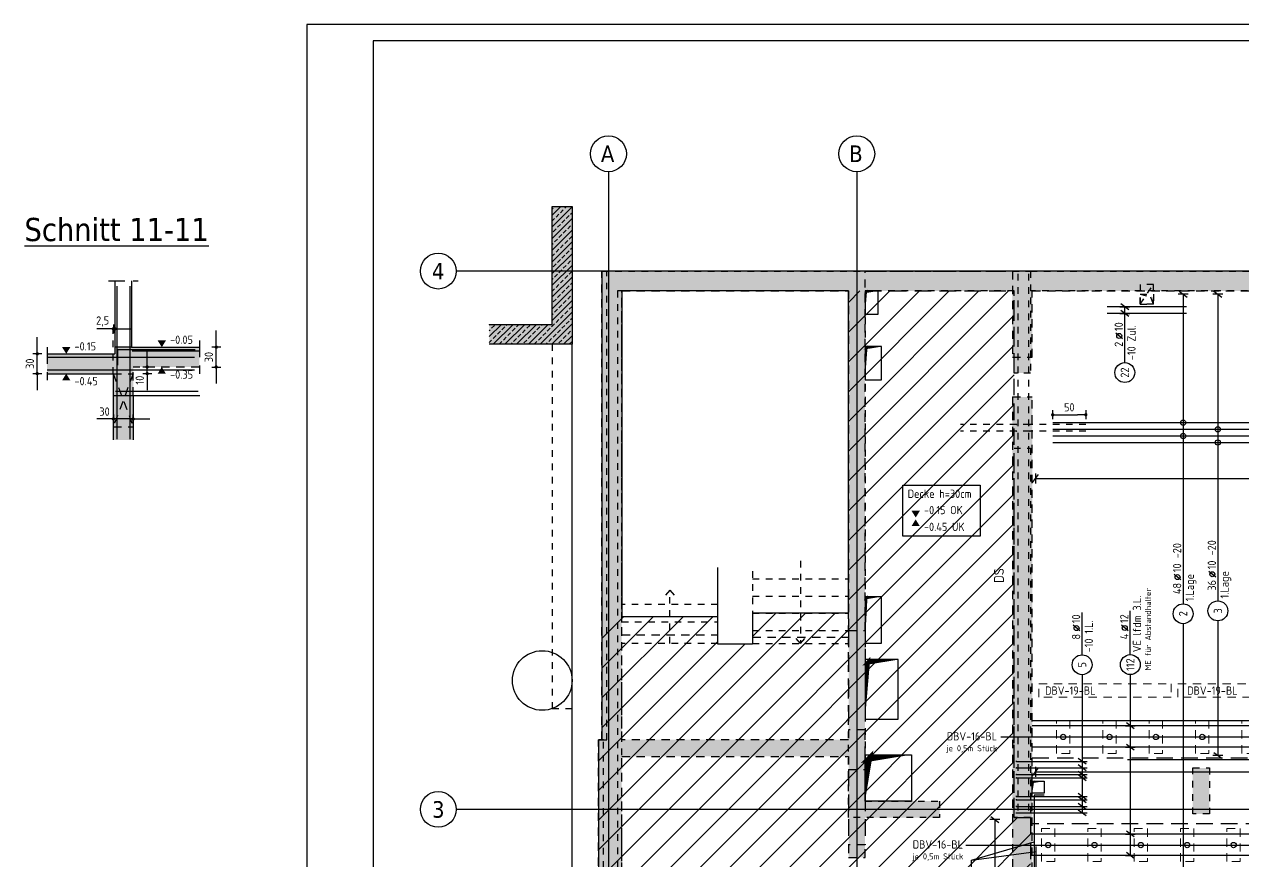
# Model space of a CAD drawing. Extents: x -4.3 to 79.3, y -6.3 to 34.2.
# Drawn here: x -4.27 to 14.15, y 17.06 to 29.7 of the extents above; entities that cross this region are included whole.
import ezdxf
from ezdxf.enums import TextEntityAlignment as Align

# ---------------------------------------------------------------- set-up
doc = ezdxf.new("R2010")
doc.units = 0
doc.header["$LTSCALE"] = 0.5
for name, pattern in [('AUSGEZOGEN', [1000.01, 1000, 0.01]), ('DASHED', [0.75, 0.5, -0.25]), ('DOT', [0.175, 0.05, -0.125]), ('HIDDEN', [0.375, 0.25, -0.125]), ('HIDDEN2', [0.187, 0.125, -0.062]), ('HIDDEN4', [0.12, 0.02, -0.1]), ('PUNKT', [0.175, 0.05, -0.125]), ('STRICHLINIE', [0.75, 0.5, -0.25]), ('VERDECKT', [0.375, 0.25, -0.125])]:
    doc.linetypes.add(name, pattern=pattern)
for name, color, linetype in [('1.UG', 7, 'Continuous'), ('ACHSEN', 7, 'Continuous'), ('AFU', 7, 'Continuous'), ('Bestand', 7, 'Continuous'), ('BETON', 7, 'Continuous'), ('Brüstung 1.UG', 7, 'Continuous'), ('DD', 7, 'Continuous'), ('DRUEBER', 7, 'Continuous'), ('DS', 7, 'Continuous'), ('grau_hell', 7, 'Continuous'), ('grau_mittel', 7, 'Continuous'), ('HILFE', 7, 'Continuous'), ('koten', 7, 'Continuous'), ('MASSE', 7, 'Continuous'), ('OBJEKT', 7, 'Continuous'), ('RAHMEN', 7, 'Continuous'), ('RND', 7, 'Continuous'), ('SCHATTEN', 7, 'Continuous'), ('SCHRAFF', 7, 'Continuous'), ('SFP_Achsen', 7, 'Continuous'), ('TEXT', 7, 'Continuous'), ('TWP_Auflager_Schraff', 7, 'Continuous'), ('Verbau', 7, 'Continuous'), ('VERDECKT', 7, 'Continuous'), ('VERDECKT2', 7, 'Continuous')]:
    doc.layers.add(name, color=color, linetype=linetype)
doc.layers.add('NOPLOT', color=7, linetype='Continuous', plot=False)
doc.styles.add('helv', font='tahoma.ttf')
doc.styles.add('txt', font='isocp.shx')
doc.linetypes.add('AFU_50K', pattern='A,0.15,["/",Standard,S=0.2,R=0,X=-0.01,Y=-0.1],0.07,["/",Standard,S=0.2,R=0,X=-0.01,Y=-0.1],0.15', length=0.37)
doc.dimstyles.new('DOT_I', dxfattribs={"dimscale": 0.5, "dimtxt": 0.25, "dimasz": 0.25, "dimexe": 0.1, "dimexo": 0.3, "dimgap": 0.1, "dimtad": 1, "dimdec": 3, "dimzin": 3, "dimtxsty": 'txt', "dimblk": 'DOT', "dimblk1": 'DOT', "dimblk2": 'DOT', "dimsah": 1, "dimcen": 0.1, "dimse1": 1, "dimse2": 1, "dimazin": 0, "dimtfac": 1, "dimtdec": 4, "dimtix": 1, "dimtmove": 2, "dimatfit": 3, "dimfxl": 0, "dimtvp": 1, "dimtolj": 1, "dimtzin": 0, "dimarcsym": 0})
pattern_1 = [(0, (-9.57269, -49.19887), (0.0396875, 0.079375), [0, -0.079375])]

# ---------------------------------------------------------------- blocks, each defined once
blk = doc.blocks.new('okrd_o')
at = {"layer": 'koten', "color": 7, "linetype": 'Continuous'}
blk.add_solid([(-0.125, 0.202), (0.125, 0.202), (0, 0)], dxfattribs=at)
at = {"layer": 'koten', "style": 'txt'}
blk.add_attdef('OKRD', (0.25, 0.1), '', height=0.25, dxfattribs=at)
blk = doc.blocks.new('okrd_u')
at = {"layer": 'koten', "color": 7, "linetype": 'Continuous'}
blk.add_solid([(-0.125, -0.202), (0.125, -0.202), (0, 0)], dxfattribs=at)
at = {"layer": 'koten', "style": 'txt'}
blk.add_attdef('OKRD', (0.25, -0.35), '', height=0.25, dxfattribs=at)
blk = doc.blocks.new('lei_gre')
at = {"layer": 'RND', "color": 7, "linetype": 'Continuous'}
for p, q in [((-0.09, -0.12), (0.09, 0.12)), ((0, 0.15), (0, -0.15))]:
    blk.add_line(p, q, dxfattribs=at)
blk = doc.blocks.new('RND_LEI')
at = {"layer": 'RND', "color": 7, "linetype": 'Continuous'}
blk.add_line((1.022, 0.066), (1.19, 0.27), dxfattribs=at)
for centre, radius in [((0, 0), 0.3), ((1.106, 0.168), 0.075)]:
    blk.add_circle(centre, radius, dxfattribs=at)
at = {"layer": 'RND', "color": 7, "linetype": 'Continuous', "style": 'txt'}
blk.add_attdef('POSL', text='', height=0.25, dxfattribs=at).set_placement((0, 0), align=Align.MIDDLE)
blk.add_attdef('ANZ', text='', height=0.25, dxfattribs=at).set_placement((0.931, 0.057), align=Align.RIGHT)
for tag, p in [('DUM', (1.253, 0.057)), ('ABSTD', (1.674, 0.057)), ('POSTXT', (0.374, -0.327))]:
    blk.add_attdef(tag, p, '', height=0.25, dxfattribs=at)
blk = doc.blocks.new('DOT')
at = {"layer": 'MASSE', "color": 7, "linetype": 'Continuous'}
for p, q in [((0, 0), (-1, 0)), ((0, 0.54), (0, -0.54))]:
    blk.add_line(p, q, dxfattribs=at)
at = {"layer": 'MASSE', "color": 7, "linetype": 'Continuous', "const_width": 0.2}
blk.add_lwpolyline([(-0.1, 0, 1), (0.1, 0, 1)], format="xyb", close=True, dxfattribs=at)
blk = doc.blocks.new('*D27')
at = {"layer": 'Defpoints', "color": 0, "linetype": 'AUSGEZOGEN', "transparency": 16777216}
for p in [(11.264, 23.807), (11.764, 23.807), (11.764, 23.807)]:
    blk.add_point(p, dxfattribs=at)
at = {"layer": 'MASSE', "color": 0, "linetype": 'AUSGEZOGEN', "lineweight": -2, "transparency": 16777216}
blk.add_line((11.389, 23.807), (11.639, 23.807), dxfattribs=at)
at = {"layer": 'MASSE', "color": 0, "linetype": 'AUSGEZOGEN', "lineweight": -2, "transparency": 16777216, "xscale": 0.125, "yscale": 0.125, "zscale": 0.125, "rotation": 180}
blk.add_blockref('DOT', (11.264, 23.807), dxfattribs=at)
at = {"layer": 'MASSE', "color": 0, "linetype": 'AUSGEZOGEN', "lineweight": -2, "transparency": 16777216, "xscale": 0.125, "yscale": 0.125, "zscale": 0.125}
blk.add_blockref('DOT', (11.764, 23.807), dxfattribs=at)
at = {"layer": 'MASSE', "color": 0, "linetype": 'AUSGEZOGEN', "transparency": 16777216, "insert": (11.514, 23.92), "char_height": 0.125, "attachment_point": 5, "style": 'txt'}
blk.add_mtext('\\A1;50', dxfattribs=at)
blk = doc.blocks.new('*D28')
at = {"layer": 'Defpoints', "color": 0, "linetype": 'AUSGEZOGEN', "transparency": 16777216}
for p in [(-1.37, 24.828), (-1.37, 24.828), (-1.37, 24.528)]:
    blk.add_point(p, dxfattribs=at)
at = {"layer": 'MASSE', "color": 0, "linetype": 'AUSGEZOGEN', "lineweight": -2, "transparency": 16777216}
for p, q in [((-1.37, 24.953), (-1.37, 25.078)), ((-1.37, 24.528), (-1.37, 24.828)), ((-1.37, 24.403), (-1.37, 24.278))]:
    blk.add_line(p, q, dxfattribs=at)
at = {"layer": 'MASSE', "color": 0, "linetype": 'AUSGEZOGEN', "lineweight": -2, "transparency": 16777216, "xscale": 0.125, "yscale": 0.125, "zscale": 0.125}
for p, rotation in [((-1.37, 24.828), 270), ((-1.37, 24.528), 90)]:
    blk.add_blockref('DOT', p, dxfattribs=dict(at, rotation=rotation))
at = {"layer": 'MASSE', "color": 0, "linetype": 'AUSGEZOGEN', "transparency": 16777216, "insert": (-1.482, 24.678), "char_height": 0.125, "attachment_point": 5, "rotation": 90, "style": 'txt'}
blk.add_mtext('\\A1;30', dxfattribs=at)
blk = doc.blocks.new('*D29')
at = {"layer": 'Defpoints', "color": 0, "linetype": 'AUSGEZOGEN', "transparency": 16777216}
for p in [(-4.073, 24.728), (-4.073, 24.728), (-4.073, 24.428)]:
    blk.add_point(p, dxfattribs=at)
at = {"layer": 'MASSE', "color": 0, "linetype": 'AUSGEZOGEN', "lineweight": -2, "transparency": 16777216}
for p, q in [((-4.073, 24.853), (-4.073, 24.978)), ((-4.073, 24.428), (-4.073, 24.728)), ((-4.073, 24.303), (-4.073, 24.178))]:
    blk.add_line(p, q, dxfattribs=at)
at = {"layer": 'MASSE', "color": 0, "linetype": 'AUSGEZOGEN', "lineweight": -2, "transparency": 16777216, "xscale": 0.125, "yscale": 0.125, "zscale": 0.125}
for p, rotation in [((-4.073, 24.728), 270), ((-4.073, 24.428), 90)]:
    blk.add_blockref('DOT', p, dxfattribs=dict(at, rotation=rotation))
at = {"layer": 'MASSE', "color": 0, "linetype": 'AUSGEZOGEN', "transparency": 16777216, "insert": (-4.185, 24.578), "char_height": 0.125, "attachment_point": 5, "rotation": 90, "style": 'txt'}
blk.add_mtext('\\A1;30', dxfattribs=at)
blk = doc.blocks.new('*D30')
at = {"layer": 'Defpoints', "color": 0, "linetype": 'AUSGEZOGEN', "transparency": 16777216}
for p in [(-2.924, 23.744), (-2.924, 23.744), (-2.624, 23.744)]:
    blk.add_point(p, dxfattribs=at)
at = {"layer": 'MASSE', "color": 0, "linetype": 'AUSGEZOGEN', "lineweight": -2, "transparency": 16777216}
for p, q in [((-3.049, 23.744), (-3.174, 23.744)), ((-2.624, 23.744), (-2.924, 23.744)), ((-2.499, 23.744), (-2.374, 23.744))]:
    blk.add_line(p, q, dxfattribs=at)
at = {"layer": 'MASSE', "color": 0, "linetype": 'AUSGEZOGEN', "lineweight": -2, "transparency": 16777216, "xscale": 0.125, "yscale": 0.125, "zscale": 0.125}
blk.add_blockref('DOT', (-2.924, 23.744), dxfattribs=at)
at = {"layer": 'MASSE', "color": 0, "linetype": 'AUSGEZOGEN', "lineweight": -2, "transparency": 16777216, "xscale": 0.125, "yscale": 0.125, "zscale": 0.125, "rotation": 180}
blk.add_blockref('DOT', (-2.624, 23.744), dxfattribs=at)
at = {"layer": 'MASSE', "color": 0, "linetype": 'AUSGEZOGEN', "transparency": 16777216, "insert": (-3.057, 23.856), "char_height": 0.125, "attachment_point": 5, "style": 'txt'}
blk.add_mtext('\\A1;30', dxfattribs=at)
blk = doc.blocks.new('*D31')
at = {"layer": 'Defpoints', "color": 0, "linetype": 'AUSGEZOGEN', "transparency": 16777216}
for p in [(-2.924, 25.105), (-2.924, 25.105), (-2.899, 25.105)]:
    blk.add_point(p, dxfattribs=at)
at = {"layer": 'MASSE', "color": 0, "linetype": 'AUSGEZOGEN', "lineweight": -2, "transparency": 16777216}
for p, q in [((-3.049, 25.105), (-3.174, 25.105)), ((-2.899, 25.105), (-2.924, 25.105)), ((-2.774, 25.105), (-2.649, 25.105))]:
    blk.add_line(p, q, dxfattribs=at)
at = {"layer": 'MASSE', "color": 0, "linetype": 'AUSGEZOGEN', "lineweight": -2, "transparency": 16777216, "xscale": 0.125, "yscale": 0.125, "zscale": 0.125}
blk.add_blockref('DOT', (-2.924, 25.105), dxfattribs=at)
at = {"layer": 'MASSE', "color": 0, "linetype": 'AUSGEZOGEN', "lineweight": -2, "transparency": 16777216, "xscale": 0.125, "yscale": 0.125, "zscale": 0.125, "rotation": 180}
blk.add_blockref('DOT', (-2.899, 25.105), dxfattribs=at)
at = {"layer": 'MASSE', "color": 0, "linetype": 'AUSGEZOGEN', "transparency": 16777216, "insert": (-3.086, 25.216), "char_height": 0.125, "attachment_point": 5, "style": 'txt'}
blk.add_mtext('\\A1;2,5', dxfattribs=at)
blk = doc.blocks.new('*D32')
at = {"layer": 'Defpoints', "color": 0, "linetype": 'AUSGEZOGEN', "transparency": 16777216}
for p in [(-2.412, 24.528), (-2.412, 24.528), (-2.412, 24.428)]:
    blk.add_point(p, dxfattribs=at)
at = {"layer": 'MASSE', "color": 0, "linetype": 'AUSGEZOGEN', "lineweight": -2, "transparency": 16777216}
for p, q in [((-2.412, 24.653), (-2.412, 24.778)), ((-2.412, 24.428), (-2.412, 24.528)), ((-2.412, 24.303), (-2.412, 24.178))]:
    blk.add_line(p, q, dxfattribs=at)
at = {"layer": 'MASSE', "color": 0, "linetype": 'AUSGEZOGEN', "lineweight": -2, "transparency": 16777216, "xscale": 0.125, "yscale": 0.125, "zscale": 0.125}
for p, rotation in [((-2.412, 24.528), 270), ((-2.412, 24.428), 90)]:
    blk.add_blockref('DOT', p, dxfattribs=dict(at, rotation=rotation))
at = {"layer": 'MASSE', "color": 0, "linetype": 'AUSGEZOGEN', "transparency": 16777216, "insert": (-2.525, 24.331), "char_height": 0.125, "attachment_point": 5, "rotation": 90, "style": 'txt'}
blk.add_mtext('\\A1;10', dxfattribs=at)
blk = doc.blocks.new('A1-35-0')
at = {"layer": 'RAHMEN'}
for p, q in [((118.9, 59.4), (0, 59.4)), ((0, 59.4), (0, 0))]:
    blk.add_line(p, q, dxfattribs=at)
at = {"layer": 'RAHMEN', "color": 5}
for p, q in [((118.4, 58.9), (2, 58.9)), ((2, 58.9), (2, 0.5))]:
    blk.add_line(p, q, dxfattribs=at)

msp = doc.modelspace()

# ---------------------------------------------------------------- hatches: boundary and pattern name
at = {"layer": '1.UG', "linetype": 'DOT'}
h = msp.add_hatch(dxfattribs=at)
h.set_pattern_fill('DOTS', scale=0.05, double=1)
h.set_pattern_definition(pattern_1)
h.paths.add_polyline_path([(32.3895, 13.9513), (32.3895, 13.7013), (33.9795, 13.7013), (33.9795, 11.7263), (32.3895, 11.7263), (32.3895, 11.4763), (37.1795, 11.4763), (37.1795, 12.1863), (36.9295, 12.1863), (36.9295, 11.7263), (34.2295, 11.7263), (34.2295, 13.7013), (36.9295, 13.7013), (36.9295, 13.2363), (37.1795, 13.2363), (37.1795, 14.101), (36.9295, 14.101), (36.9295, 13.9513)], flags=17)
h.paths.add_polyline_path([(13.3545, 11.4763), (13.3545, 11.7263), (9.5895, 11.7263), (9.5895, 11.4763)], flags=17)
h.paths.add_polyline_path([(4.6895, 13.8713), (4.6895, 25.6763), (8.1795, 25.6763), (8.1795, 17.7263), (9.5545, 17.7263), (9.5545, 17.9763), (8.4295, 17.9763), (8.4295, 25.6763), (10.6795, 25.6763), (10.6795, 24.4363), (10.9295, 24.4363), (10.9295, 25.9763), (4.5295, 25.9763), (4.5295, 18.9013), (4.4795, 18.9013), (4.4795, 14.1713), (4.0245, 14.1713), (4.0245, 13.8713)])
h.paths.add_polyline_path([(10.9295, 23.3013), (10.6795, 23.3013), (10.6795, 17.7263), (10.9295, 17.7263)])
h.paths.add_polyline_path([(43.1545, 11.7513), (43.1545, 11.4513), (43.4545, 11.4513), (43.4545, 11.7513)])
h.paths.add_polyline_path([(43.4545, 18.4763), (43.1545, 18.4763), (43.1545, 17.7263), (43.4545, 17.7263)])
h.paths.add_polyline_path([(43.4545, 25.9763), (36.9295, 25.9763), (36.9295, 24.4363), (37.1795, 24.4363), (37.1795, 25.6763), (39.4295, 25.6763), (39.4295, 17.9763), (38.3045, 17.9763), (38.3045, 17.7263), (39.6795, 17.7263), (39.6795, 25.6763), (43.1545, 25.6763), (43.1545, 20.9763), (43.4545, 20.9763)])
h.paths.add_polyline_path([(36.9295, 17.9763), (35.8795, 17.9763), (35.8795, 17.7263), (37.1795, 17.7263), (37.1795, 23.3013), (36.9295, 23.3013)])
h.paths.add_polyline_path([(34.2295, 17.7813), (34.4795, 17.7813), (34.4795, 18.4763), (34.2295, 18.4763)])
h.paths.add_polyline_path([(32.3795, 18.4763), (32.1295, 18.4763), (32.1295, 17.7813), (32.3795, 17.7813)])
h.paths.add_polyline_path([(30.7295, 18.4763), (30.4795, 18.4763), (30.4795, 17.7813), (30.7295, 17.7813)])
h.paths.add_polyline_path([(28.6295, 18.4763), (28.3795, 18.4763), (28.3795, 17.7813), (28.6295, 17.7813)])
h.paths.add_polyline_path([(26.7295, 17.7813), (26.9795, 17.7813), (26.9795, 18.4763), (26.7295, 18.4763)])
h.paths.add_polyline_path([(24.6295, 17.7813), (24.8795, 17.7813), (24.8795, 18.4763), (24.6295, 18.4763)])
h.paths.add_polyline_path([(22.9795, 17.7813), (23.2295, 17.7813), (23.2295, 18.4763), (22.9795, 18.4763)])
h.paths.add_polyline_path([(21.1295, 18.4763), (20.8795, 18.4763), (20.8795, 17.7813), (21.1295, 17.7813)])
h.paths.add_polyline_path([(19.2295, 17.7813), (19.4795, 17.7813), (19.4795, 18.4763), (19.2295, 18.4763)])
h.paths.add_polyline_path([(17.1295, 17.7813), (17.3795, 17.7813), (17.3795, 18.4763), (17.1295, 18.4763)])
h.paths.add_polyline_path([(15.7295, 18.4763), (15.4795, 18.4763), (15.4795, 17.7813), (15.7295, 17.7813)])
h.paths.add_polyline_path([(13.6295, 18.4763), (13.3795, 18.4763), (13.3795, 17.7813), (13.6295, 17.7813)])
h.paths.add_polyline_path([(14.7045, 25.9763), (14.4045, 25.9763), (14.4045, 25.6763), (14.7045, 25.6763)])
h.paths.add_polyline_path([(21.9045, 25.6763), (22.2045, 25.6763), (22.2045, 25.9763), (21.9045, 25.9763)])
h.paths.add_polyline_path([(29.7045, 25.9763), (29.4045, 25.9763), (29.4045, 25.6763), (29.7045, 25.6763)])
h.paths.add_polyline_path([(31.1045, 11.7263), (19.0295, 11.7263), (19.0295, 15.8513), (20.2295, 15.8513), (20.2295, 16.1013), (17.4645, 16.1013), (17.4645, 15.8513), (17.6145, 15.8513), (17.6145, 14.6613), (14.7645, 14.6613), (14.7645, 15.8513), (16.5795, 15.8513), (16.5795, 16.1013), (8.1795, 16.1013), (8.1795, 11.4763), (8.5795, 11.4763), (8.5795, 11.7263), (8.4295, 11.7263), (8.4295, 15.8513), (14.5145, 15.8513), (14.5145, 11.7263), (14.3645, 11.7263), (14.3645, 11.4763), (14.9145, 11.4763), (14.9145, 11.7263), (14.7645, 11.7263), (14.7645, 14.4113), (17.8645, 14.4113), (17.8645, 15.8513), (18.7795, 15.8513), (18.7795, 11.7263), (15.9245, 11.7263), (15.9245, 11.4763), (31.5045, 11.4763), (31.5045, 11.7263), (31.3545, 11.7263), (31.3545, 13.7013), (31.5045, 13.7013), (31.5045, 13.9513), (31.3545, 13.9513), (31.3545, 15.8513), (36.9295, 15.8513), (36.9295, 14.986), (37.1795, 14.986), (37.1795, 16.1013), (31.1045, 16.1013)])
h.paths.add_polyline_path([(4.4795, 10.4763), (4.6895, 10.4763), (4.6895, 11.8213), (4.0245, 11.8213), (4.0245, 11.5213), (4.4795, 11.5213)])
at = {"layer": 'Brüstung 1.UG', "linetype": 'DOT'}
h = msp.add_hatch(dxfattribs=at)
h.set_pattern_fill('DOTS', color=102, scale=0.05, double=1)
h.set_pattern_definition(pattern_1)
h.paths.add_polyline_path([(14.4045, 25.6763), (14.4045, 25.9763), (10.9295, 25.9763), (10.9295, 25.6763)])
h.paths.add_polyline_path([(21.9045, 25.6763), (21.9045, 25.9763), (14.7045, 25.9763), (14.7045, 25.6763)])
h.paths.add_polyline_path([(29.4045, 25.6763), (29.4045, 25.9763), (22.2045, 25.9763), (22.2045, 25.6763)])
h.paths.add_polyline_path([(36.9295, 25.6763), (36.9295, 25.9763), (29.7045, 25.9763), (29.7045, 25.6763)])
h.paths.add_polyline_path([(43.4545, 17.7263), (43.1545, 17.7263), (43.1545, 11.7513), (43.4545, 11.7513)])
h.paths.add_polyline_path([(43.1545, 10.4763), (43.4545, 10.4763), (43.4545, 11.4513), (43.1545, 11.4513)])
at = {"layer": 'grau_hell'}
msp.add_hatch(color=9, dxfattribs=at).paths.add_polyline_path([(4.0045, 26.9513), (3.7045, 26.9513), (3.7045, 25.1713), (2.7545, 25.1713), (2.7545, 24.8713), (4.0045, 24.8713)])
at = {"layer": 'grau_hell', "linetype": 'AUSGEZOGEN'}
h = msp.add_hatch(dxfattribs=at)
h.set_pattern_fill('ANSI31', color=9, scale=0.1, style=0, double=1)
h.set_pattern_definition([(45, (-0.26874, -11.68213), (-0.2245064, 0.2245064), [])])
h.paths.add_polyline_path([(34.2295, 13.7013), (36.9295, 13.7013), (36.9295, 11.7263), (34.2295, 11.7263)], flags=16)
h.paths.add_polyline_path([(10.9295, 15.8513), (10.9295, 17.7263), (10.6795, 17.7263), (10.6795, 25.6763), (8.1795, 25.6763), (8.1795, 20.8113), (6.7295, 20.8113), (6.7295, 20.3463), (6.2045, 20.3463), (6.2045, 20.7635), (4.4545, 20.7635), (4.4545, 18.9013), (4.4045, 18.9013), (4.4045, 14.1713), (4.0245, 14.1713), (4.0245, 11.5213), (4.4045, 11.5213), (4.4045, 10.4763), (43.4545, 10.4763), (43.4545, 21.7635), (41.7045, 21.7635), (41.7045, 21.3463), (41.1295, 21.3463), (41.1295, 21.8113), (39.6795, 21.8113), (39.6795, 25.6763), (37.1795, 25.6763), (37.1795, 17.7263), (35.8795, 17.7263), (35.8795, 15.8513), (31.3545, 15.8513), (31.3545, 11.4763), (20.2295, 11.4763), (20.2295, 15.8513), (17.4645, 15.8513), (17.4645, 16.1013), (16.5795, 16.1013), (16.5795, 15.8513)])
at = {"layer": 'grau_mittel'}
h = msp.add_hatch(color=61, dxfattribs=at)
h.paths.add_polyline_path([(10.6545, 24.6763), (10.9545, 24.6763), (10.9545, 25.6763), (19.2645, 25.6763), (19.2645, 25.9763), (18.1545, 25.9763), (18.1545, 26.2213), (17.8545, 26.2213), (17.8545, 25.9763), (10.6545, 25.9763)])
h.paths.add_polyline_path([(10.9545, 24.0762), (10.6545, 24.0762), (10.6545, 13.9763), (11.7045, 13.9763), (11.7045, 14.2263), (10.9545, 14.2263)])
h = msp.add_hatch(color=61, dxfattribs=at)
h.paths.add_polyline_path([(37.6895, 21.7263), (37.6895, 21.4763), (37.7995, 21.4763), (37.7995, 21.7263)])
h.paths.add_polyline_path([(16.9295, 10.4763), (17.1795, 10.4763), (17.1795, 11.4763), (17.4145, 11.4763), (17.4145, 11.7263), (16.7945, 11.7263), (16.7945, 11.4763), (16.9295, 11.4763)])
h.paths.add_polyline_path([(8.1795, 17.1262), (8.4295, 17.1262), (8.4295, 17.3163), (8.1795, 17.3163)])
h.paths.add_polyline_path([(8.4295, 16.9262), (8.1795, 16.9262), (8.1795, 15.8013), (4.7545, 15.8013), (4.7545, 18.6513), (8.1795, 18.6513), (8.1795, 18.4513), (8.4295, 18.4513), (8.4295, 19.0513), (8.1795, 19.0513), (8.1795, 18.9013), (4.7545, 18.9013), (4.7545, 25.6763), (8.1795, 25.6763), (8.1795, 20.5513), (8.4295, 20.5513), (8.4295, 25.9763), (4.4545, 25.9763), (4.4545, 18.9013), (4.4045, 18.9013), (4.4045, 10.4763), (4.7545, 10.4763), (4.7545, 11.4763), (8.5495, 11.4763), (8.5495, 11.7263), (8.4295, 11.7263), (8.4295, 12.4713), (8.1795, 12.4713), (8.1795, 11.7263), (4.7545, 11.7263), (4.7545, 15.5513), (8.1795, 15.5513), (8.1795, 14.4813), (8.4295, 14.4813)])
h.paths.add_polyline_path([(11.4295, 11.7263), (11.4295, 11.4763), (14.7845, 11.4763), (14.7845, 11.7263)])
h.paths.add_polyline_path([(11.1295, 11.4763), (11.1295, 11.7263), (10.5595, 11.7263), (10.5595, 11.4763), (10.6795, 11.4763), (10.6795, 10.4763), (10.9295, 10.4763), (10.9295, 11.4763)])
h.paths.add_polyline_path([(19.6245, 11.4763), (19.6245, 11.7263), (19.4245, 11.7263), (19.4245, 11.4763)])
h.paths.add_polyline_path([(27.2845, 11.4763), (27.2845, 11.7263), (19.9244, 11.7263), (19.9244, 11.4763)])
h.paths.add_polyline_path([(31.7545, 13.7013), (32.1545, 13.7013), (32.1545, 13.9513), (32.0045, 13.9513), (32.0045, 15.6512), (31.7545, 15.6512)])
h.paths.add_polyline_path([(34.2295, 13.5012), (33.9795, 13.5012), (33.9795, 11.7263), (32.0045, 11.7263), (32.0045, 13.5011), (31.7545, 13.5011), (31.7545, 11.7263), (29.6795, 11.7263), (29.6795, 12.3463), (29.4295, 12.3463), (29.4295, 11.7263), (27.5845, 11.7263), (27.5845, 11.4763), (30.0545, 11.4763), (30.0545, 10.4763), (30.3045, 10.4763), (30.3045, 11.4763), (36.9295, 11.4763), (36.9295, 10.4763), (37.1795, 10.4763), (37.1795, 12.1863), (36.9295, 12.1863), (36.9295, 11.7263), (34.2295, 11.7263)])
h.paths.add_polyline_path([(36.7795, 16.1013), (36.7795, 15.8513), (36.9295, 15.8513), (36.9295, 14.9863), (37.1795, 14.9863), (37.1795, 16.1013)])
h.paths.add_polyline_path([(37.1795, 13.4862), (37.0995, 13.4862), (37.0995, 13.6362), (37.1795, 13.6362), (37.1795, 14.1013), (36.9295, 14.1013), (36.9295, 13.9513), (34.2295, 13.9512), (34.2295, 15.8513), (36.5295, 15.8513), (36.5295, 16.1013), (33.0395, 16.1013), (33.0395, 15.8513), (33.9795, 15.8512), (33.9795, 13.9513), (33.0395, 13.9513), (33.0395, 13.7013), (36.9295, 13.7013), (36.9295, 13.2363), (37.1795, 13.2363)])
h.paths.add_polyline_path([(36.5295, 18.3513), (36.5295, 18.6013), (35.7495, 18.6013), (35.7495, 18.3513)])
h.paths.add_polyline_path([(36.8295, 18.6013), (36.8295, 18.3513), (37.7995, 18.3513), (37.7995, 18.6013), (37.1795, 18.6013), (37.1795, 20.2463), (36.9295, 20.2463), (36.9295, 18.6013)])
h.paths.add_polyline_path([(29.9795, 18.6013), (29.9795, 18.3513), (30.8645, 18.3513), (30.8645, 18.6013)])
h.paths.add_polyline_path([(32.1545, 16.1013), (29.4295, 16.1013), (29.4295, 13.3563), (29.6795, 13.3563), (29.6795, 15.8513), (31.7545, 15.8513), (31.7545, 15.8512), (32.0045, 15.8512), (32.0045, 15.8513), (32.1545, 15.8513)])
h.paths.add_polyline_path([(31.5595, 25.7762), (31.5595, 25.6763), (35.0495, 25.6763), (35.0495, 25.7762), (35.2495, 25.7762), (35.2495, 25.6763), (36.9295, 25.6763), (36.9295, 20.5463), (37.1795, 20.5463), (37.1795, 21.4763), (37.5895, 21.4763), (37.5895, 21.7263), (37.1795, 21.7263), (37.1795, 25.6763), (39.4295, 25.6763), (39.4295, 21.7263), (38.8095, 21.7263), (38.8095, 21.4763), (39.4295, 21.4763), (39.4295, 18.6013), (38.8095, 18.6013), (38.8095, 18.3513), (39.4295, 18.3513), (39.4295, 18.1513), (39.6795, 18.1513), (39.6795, 25.6763), (43.1545, 25.6763), (43.1545, 16.5013), (39.6795, 16.5013), (39.6795, 16.6513), (39.4295, 16.6513), (39.4295, 15.2513), (39.6795, 15.2513), (39.6795, 15.6263), (39.5795, 15.6263), (39.5795, 15.9763), (39.6795, 15.9763), (39.6795, 16.2513), (43.1545, 16.2513), (43.1545, 11.4263), (39.6795, 11.4263), (39.6795, 12.2263), (39.4295, 12.2263), (39.4295, 11.0263), (39.6795, 11.0263), (39.6795, 11.1763), (43.1545, 11.1763), (43.1545, 10.4763), (43.4545, 10.4763), (43.4545, 25.9763), (29.4295, 25.9763), (29.4295, 17.8813), (29.6795, 17.8813), (29.6795, 25.6763), (31.3595, 25.6763), (31.3595, 25.7762)])
for points in [[(8.4295, 25.9763), (8.4295, 25.6763), (10.6545, 25.6763), (10.6545, 25.9763)], [(8.1795, 19.0513), (8.4295, 19.0513), (8.4295, 20.5513), (8.1795, 20.5513)], [(8.4295, 18.4513), (8.1795, 18.4513), (8.1795, 17.3163), (8.4295, 17.3163)]]:
    msp.add_hatch(color=61, dxfattribs=at).paths.add_polyline_path(points)
h = msp.add_hatch(color=61, dxfattribs=at)
h.paths.add_polyline_path([(-2.6241, 24.4276), (-2.9241, 24.4276), (-2.9241, 23.4276), (-2.6241, 23.4276)])
h.paths.add_polyline_path([(-2.8991, 24.7276), (-3.9241, 24.7276), (-3.9241, 24.4276), (-2.9241, 24.4276), (-2.6241, 24.4276), (-2.6241, 24.5276), (-1.6241, 24.5276), (-1.6241, 24.8276), (-2.8991, 24.8276)])
at = {"layer": 'SCHRAFF', "linetype": 'AUSGEZOGEN'}
h = msp.add_hatch(dxfattribs=at)
h.set_pattern_fill('ANSI33', color=8, scale=0.5, double=1)
h.set_pattern_definition([(45, (-74.13047, 465.8828), (-0.088388348, 0.088388348), []), (45, (-74.04208, 465.8828), (-0.088388348, 0.088388348), [0.0625, -0.03125])])
h.paths.add_polyline_path([(4.0045, 26.9513), (3.7045, 26.9513), (3.7045, 25.1713), (2.7545, 25.1713), (2.7545, 24.8713), (4.0045, 24.8713)])

# ---------------------------------------------------------------- linework, layer by layer
at = {"layer": '1.UG', "color": 7, "linetype": 'PUNKT', "lineweight": -2}
for points in [[(4.4545, 25.9763), (10.9295, 25.9763), (10.9295, 24.4363), (10.6795, 24.4363), (10.6795, 25.6763), (8.4295, 25.6763), (8.4295, 17.9763), (9.5545, 17.9763), (9.5545, 17.7263), (8.1795, 17.7263), (8.1795, 25.6763), (4.6895, 25.6763), (4.6895, 13.8713), (4.0245, 13.8713), (4.0245, 14.1713), (4.4795, 14.1713), (4.4795, 18.9013), (4.5295, 18.9013), (4.5295, 25.9763)], [(4.5295, 25.9763), (4.4545, 25.9763), (4.4545, 18.9013), (4.4795, 18.9013)], [(4.6895, 13.8713), (4.7545, 13.8713), (4.7545, 25.6763)], [(4.4795, 18.9013), (4.4045, 18.9013), (4.4045, 14.1713)]]:
    msp.add_lwpolyline(points, dxfattribs=at)
for points in [[(10.6795, 23.3013), (10.9295, 23.3013), (10.9295, 17.7263), (10.6795, 17.7263)], [(13.3795, 18.4763), (13.6295, 18.4763), (13.6295, 17.7813), (13.3795, 17.7813)]]:
    msp.add_lwpolyline(points, close=True, dxfattribs=at)
at = {"layer": 'ACHSEN', "color": 140, "linetype": 'AUSGEZOGEN'}
for p, q in [((4.5545, 27.4763), (4.5545, 10.4763)), ((8.3045, 27.4763), (8.3045, 10.4763)), ((43.4545, 25.9763), (2.2545, 25.9763)), ((43.4545, 17.8513), (2.2545, 17.8513))]:
    msp.add_line(p, q, dxfattribs=at)
at = {"layer": 'AFU', "color": 8, "linetype": 'AFU_50K'}
for p, q in [((-2.6491, 24.8276), (-2.8991, 24.8276)), ((-2.9241, 24.0983), (-2.6241, 24.0983))]:
    msp.add_line(p, q, dxfattribs=at)
at = {"layer": 'Bestand', "color": 8, "linetype": 'AUSGEZOGEN'}
for p, q in [((3.7045, 25.1713), (3.7045, 26.9513)), ((3.7045, 26.9513), (4.0045, 26.9513)), ((4.0045, 26.9513), (4.0045, 24.8713)), ((2.7545, 25.1713), (3.7045, 25.1713)), ((4.0045, 24.8713), (2.7545, 24.8713))]:
    msp.add_line(p, q, dxfattribs=at)
at = {"layer": 'BETON', "color": 6, "linetype": 'AUSGEZOGEN'}
for p, q in [((4.4545, 25.9763), (4.4545, 18.9013)), ((17.8545, 25.9763), (4.4545, 25.9763)), ((-2.8991, 25.8276), (-2.8991, 24.7276)), ((-2.6491, 25.8276), (-2.6491, 24.8276)), ((8.1795, 25.6763), (4.7545, 25.6763)), ((4.7545, 25.6763), (4.7545, 20.7635)), ((8.1795, 20.8113), (8.1795, 25.6763)), ((-3.9241, 24.7276), (-2.8991, 24.7276)), ((-2.6491, 24.8276), (-1.6241, 24.8276)), ((-3.9241, 24.4276), (-2.9241, 24.4276)), ((-2.9241, 24.4276), (-2.9241, 23.4276)), ((-2.6241, 24.0983), (-2.6241, 23.4276)), ((-2.6241, 24.0983), (-1.6198, 24.0983)), ((8.1795, 20.8113), (6.7295, 20.8113)), ((6.7295, 20.8113), (6.7295, 20.3463)), ((4.7545, 20.7635), (6.2045, 20.7635)), ((6.2045, 20.3463), (6.2045, 20.7635)), ((6.7295, 20.3463), (6.2045, 20.3463)), ((4.4545, 18.9013), (4.4045, 18.9013)), ((4.4045, 18.9013), (4.4045, 14.1713))]:
    msp.add_line(p, q, dxfattribs=at)
for points in [[(8.4295, 25.3263), (8.6295, 25.3263), (8.6295, 25.6763), (8.4295, 25.6763)], [(8.4295, 24.3363), (8.6795, 24.3363), (8.6795, 24.8363), (8.4295, 24.8363)], [(8.4295, 20.3613), (8.6795, 20.3613), (8.6795, 21.0613), (8.4295, 21.0613)], [(8.4295, 19.2113), (8.9295, 19.2113), (8.9295, 20.1113), (8.4295, 20.1113)], [(8.4295, 18.6763), (9.1295, 18.6763), (9.1295, 17.9763), (8.4295, 17.9763)], [(10.9545, 18.2763), (11.1345, 18.2763), (11.1345, 18.0963), (10.9545, 18.0963)]]:
    msp.add_lwpolyline(points, close=True, dxfattribs=at)
at = {"layer": 'Brüstung 1.UG', "color": 102, "linetype": 'DOT'}
for p, q in [((10.9295, 25.9763), (14.4045, 25.9763)), ((14.4045, 25.6763), (10.9295, 25.6763))]:
    msp.add_line(p, q, dxfattribs=at)
at = {"layer": 'DD', "color": 7, "linetype": 'HIDDEN2'}
for p, q in [((12.5845, 25.6263), (12.7412, 25.5861)), ((12.7412, 25.5861), (12.7845, 25.4763))]:
    msp.add_line(p, q, dxfattribs=at)
msp.add_lwpolyline([(12.5845, 25.6263), (12.7845, 25.6263), (12.7845, 25.4763), (12.5845, 25.4763)], close=True, dxfattribs=at)
at = {"layer": 'DRUEBER', "color": 7, "linetype": 'PUNKT'}
for p, q in [((12.5845, 25.4763), (12.7845, 25.7763)), ((6.2045, 20.9413), (4.7545, 20.9413)), ((6.7295, 20.3563), (8.1795, 20.3563))]:
    msp.add_line(p, q, dxfattribs=at)
at = {"layer": 'DRUEBER', "color": 102, "linetype": 'HIDDEN2'}
for p, q in [((7.4545, 21.6042), (7.4545, 20.3563)), ((5.4795, 21.1574), (5.3697, 21.0327)), ((5.4795, 20.3563), (5.4795, 21.1574)), ((5.4795, 21.1574), (5.5892, 21.0327)), ((7.4545, 20.3563), (7.3447, 20.4809)), ((7.4545, 20.3563), (7.5642, 20.4809))]:
    msp.add_line(p, q, dxfattribs=at)
at = {"layer": 'DRUEBER', "color": 171, "linetype": 'HIDDEN4'}
for p, q in [((6.7295, 21.448), (6.7295, 20.3463)), ((6.7295, 21.3313), (8.1795, 21.3313)), ((6.7295, 21.0713), (8.1795, 21.0713))]:
    msp.add_line(p, q, dxfattribs=at)
at = {"layer": 'DRUEBER', "color": 7, "linetype": 'DOT'}
for p, q in [((6.7295, 20.8113), (8.1795, 20.8113)), ((4.7545, 20.6813), (6.2045, 20.6813)), ((6.7295, 20.5513), (8.1795, 20.5513)), ((6.2045, 20.3563), (4.7545, 20.3563))]:
    msp.add_line(p, q, dxfattribs=at)
at = {"layer": 'DRUEBER', "color": 7, "linetype": 'PUNKT'}
msp.add_lwpolyline([(12.5845, 25.4763), (12.7845, 25.4763), (12.7845, 25.7763), (12.5845, 25.7763)], close=True, dxfattribs=at)
at = {"layer": 'DS', "color": 1, "linetype": 'DASHED'}
for p, q in [((8.4295, 25.6763), (10.6545, 25.6763)), ((10.6795, 17.7263), (10.6795, 25.6763)), ((10.6795, 17.7263), (10.9295, 17.7263)), ((10.9295, 17.7263), (10.9295, 15.8513))]:
    msp.add_line(p, q, dxfattribs=at)
at = {"layer": 'HILFE', "color": 102, "linetype": 'DASHED'}
for p, q in [((-2.9991, 25.8276), (-2.5491, 25.8276)), ((-1.6241, 24.9276), (-1.6241, 24.4276)), ((-3.9241, 24.8276), (-3.9241, 24.3276))]:
    msp.add_line(p, q, dxfattribs=at)
at = {"layer": 'HILFE', "color": 102, "linetype": 'DOT'}
msp.add_line((-2.9241, 24.4276), (-2.9241, 25.105), dxfattribs=at)
at = {"layer": 'HILFE', "color": 102, "linetype": 'AUSGEZOGEN'}
for p, q in [((6.2045, 20.7635), (6.2045, 21.5014)), ((10.4819, 18.9448), (18.8951, 18.9448)), ((9.953, 17.3127), (18.8951, 17.3127))]:
    msp.add_line(p, q, dxfattribs=at)
at = {"layer": 'NOPLOT', "color": 191, "linetype": 'AUSGEZOGEN'}
for p, q in [((10.9545, 19.1948), (30.6568, 19.1948)), ((30.5341, 18.6013), (12.3956, 18.6013))]:
    msp.add_line(p, q, dxfattribs=at)
at = {"layer": 'OBJEKT', "color": 7, "linetype": 'AUSGEZOGEN'}
msp.add_line((6.7295, 20.3463), (6.2045, 20.3463), dxfattribs=at)
at = {"layer": 'OBJEKT', "color": 7, "linetype": 'DASHED'}
for p, q in [((10.9545, 18.6313), (21.9295, 18.6313)), ((21.9295, 17.6313), (10.9545, 17.6313))]:
    msp.add_line(p, q, dxfattribs=at)
at = {"layer": 'OBJEKT', "color": 1, "linetype": 'AUSGEZOGEN'}
msp.add_lwpolyline([(8.9994, 22.7438), (10.1658, 22.7438), (10.1658, 21.9742), (8.9994, 21.9742)], close=True, dxfattribs=at)
at = {"layer": 'RND', "color": 7, "linetype": 'AUSGEZOGEN'}
for p, q in [((13.2332, 25.6273), (13.2332, 20.9539)), ((13.7579, 25.6263), (13.7579, 20.9974)), ((12.3524, 24.5943), (12.3524, 25.2343)), ((11.0034, 22.8463), (17.9863, 22.8463)), ((11.7078, 20.1841), (11.7078, 20.8241)), ((12.4356, 20.1863), (12.4356, 20.8463)), ((13.2332, 20.6539), (13.2332, 16.1545)), ((13.7579, 20.6974), (13.7579, 18.6667)), ((11.0024, 18.4167), (17.6892, 18.4167)), ((10.3911, 17.7001), (10.3911, 16.1407)), ((10.0364, 16.4458), (10.0364, 17.0858))]:
    msp.add_line(p, q, dxfattribs=at)
at = {"layer": 'RND', "color": 102, "linetype": 'AUSGEZOGEN'}
for p, q in [((12.3524, 25.2343), (12.3524, 25.4369)), ((11.7078, 19.8841), (11.7078, 17.7964)), ((12.4356, 19.8863), (12.4356, 17.1556)), ((10.0364, 17.0858), (10.9826, 17.363)), ((10.0364, 17.0858), (11.0128, 17.2127))]:
    msp.add_line(p, q, dxfattribs=at)
at = {"layer": 'RND', "color": 1, "linetype": 'HIDDEN2'}
for points in [[(10.7353, 25.9338), (10.7353, 17.7846)], [(10.8972, 25.9338), (10.8972, 17.7846)], [(10.7145, 23.6612), (9.8695, 23.6612)], [(10.9195, 23.6612), (10.7145, 23.6612)], [(11.7645, 23.6612), (10.9195, 23.6612)], [(10.7145, 23.5612), (9.8695, 23.5612)], [(10.9195, 23.5612), (10.7145, 23.5612)], [(11.7645, 23.5612), (10.9195, 23.5612)]]:
    msp.add_lwpolyline(points, dxfattribs=at)
at = {"layer": 'RND', "color": 1, "linetype": 'AUSGEZOGEN'}
for points in [[(-2.8647, 23.4407), (-2.8647, 25.7467)], [(-2.6713, 23.4407), (-2.6713, 25.7467)], [(13.2845, 25.4369), (12.0845, 25.4369)], [(13.2845, 25.3369), (12.0845, 25.3369)], [(-3.9241, 24.6766), (-1.6974, 24.6766)], [(-1.6865, 24.7852), (-2.8599, 24.7852)], [(-1.6865, 24.7852), (-2.8599, 24.7852), (-2.8599, 24.5541)], [(-2.6372, 24.7726), (-1.6241, 24.7726)], [(-3.9241, 24.4838), (-1.6974, 24.4838)], [(-1.6446, 24.1565), (-2.8919, 24.1565)], [(11.2645, 23.6884), (21.7645, 23.6884)], [(11.2645, 23.5884), (16.7645, 23.5884)], [(11.2645, 23.4884), (21.7645, 23.4884)], [(11.2645, 23.3884), (16.7645, 23.3884)], [(19.2545, 19.1115), (10.9545, 19.1115)], [(18.0132, 18.7878), (10.9545, 18.7878)], [(10.7145, 18.5761), (11.7645, 18.5761)], [(10.7145, 18.4761), (11.7645, 18.4761)], [(10.7145, 18.3761), (11.7645, 18.3761)], [(10.7145, 18.3261), (11.7645, 18.3261)], [(10.7145, 18.0464), (11.7645, 18.0464)], [(11.1326, 18.063), (10.9826, 18.063), (10.9826, 16.663)], [(10.7145, 17.9964), (11.7645, 17.9964)], [(10.7145, 17.8964), (11.7645, 17.8964)], [(10.7145, 17.7964), (11.7645, 17.7964)], [(19.2545, 17.4793), (10.9545, 17.4793)], [(19.2545, 17.1556), (10.9545, 17.1556)], [(11.1628, 15.8925), (11.0128, 15.8925), (11.0128, 17.2925)]]:
    msp.add_lwpolyline(points, dxfattribs=at)
at = {"layer": 'RND', "color": 7, "linetype": 'AUSGEZOGEN', "const_width": 0.0125}
for points in [[(10.7207, 23.6612, 1), (10.7082, 23.6612, 1)], [(10.7207, 23.5612, 1), (10.7082, 23.5612, 1)], [(10.9257, 23.6612, 1), (10.9132, 23.6612, 1)], [(10.9257, 23.5612, 1), (10.9132, 23.5612, 1)], [(10.7082, 18.5761, 1), (10.7207, 18.5761, 1)], [(10.7082, 18.4761, 1), (10.7207, 18.4761, 1)], [(10.7082, 18.3761, 1), (10.7207, 18.3761, 1)], [(10.7082, 18.3261, 1), (10.7207, 18.3261, 1)], [(10.7082, 18.0464, -1), (10.7207, 18.0464, -1)], [(10.7082, 17.9964, -1), (10.7207, 17.9964, -1)], [(10.7082, 17.8964, -1), (10.7207, 17.8964, -1)], [(10.7082, 17.7964, -1), (10.7207, 17.7964, -1)]]:
    msp.add_lwpolyline(points, format="xyb", close=True, dxfattribs=at)
at = {"layer": 'RND', "color": 7, "linetype": 'AUSGEZOGEN'}
for centre in [(13.2332, 23.6884), (13.7579, 23.5884), (13.2332, 23.4884), (13.7579, 23.3884), (11.4221, 18.9448), (12.1221, 18.9448), (12.8221, 18.9448), (13.5221, 18.9448), (11.1951, 17.3127), (11.8951, 17.3127), (12.5951, 17.3127), (13.2951, 17.3127), (13.9951, 17.3127)]:
    msp.add_circle(centre, 0.04, dxfattribs=at)
at = {"layer": 'SCHATTEN', "color": 1, "linetype": 'AUSGEZOGEN'}
for points in [[(8.4295, 25.3263, 0, 0.0307, 0), (8.4448, 25.6756, 0, 0, 0), (8.4308, 25.66, 0.0326, 0, 0), (8.6295, 25.6763, 0, 0, 0)], [(8.4295, 24.3363, 0, 0.038, 0), (8.4484, 24.8355, 0, 0, 0), (8.4311, 24.8159, 0.0408, 0, 0), (8.6795, 24.8363, 0, 0, 0)], [(8.4295, 20.3613, 0, 0.0372, 0), (8.448, 21.0608, 0, 0, 0), (8.4311, 21.0409, 0.0408, 0, 0), (8.6795, 21.0613, 0, 0, 0)], [(8.4295, 19.2113, 0, 0.0765, 0), (8.4677, 20.1096, 0, 0, 0), (8.4328, 20.0706, 0.0815, 0, 0), (8.9295, 20.1113, 0, 0, 0)], [(8.4295, 17.9763, 0, 0.1141, 0), (8.4863, 18.6716, 0, 0, 0), (8.4341, 18.6194, 0.1141, 0, 0), (9.1295, 18.6763, 0, 0, 0)], [(10.9545, 18.0963, 0, 0.0294, 0), (10.9691, 18.2751, 0, 0, 0), (10.9557, 18.2616, 0.0294, 0, 0), (11.1345, 18.2763, 0, 0, 0)]]:
    msp.add_lwpolyline(points, format="xyseb", dxfattribs=at)
at = {"layer": 'SFP_Achsen', "color": 7, "linetype": 'AUSGEZOGEN'}
for centre in [(4.5545, 27.7467), (8.3045, 27.7467), (1.984, 25.9763), (1.984, 17.8513)]:
    msp.add_circle(centre, 0.2705, dxfattribs=at)
at = {"layer": 'TWP_Auflager_Schraff', "color": 171, "linetype": 'HIDDEN', "lineweight": 0}
for points in [[(13.0545, 19.7448), (13.0545, 19.5448), (11.0545, 19.5448), (11.0545, 19.7448)], [(15.1545, 19.7448), (15.1545, 19.5448), (13.1545, 19.5448), (13.1545, 19.7448)], [(11.3221, 19.1948), (11.5221, 19.1948), (11.5221, 18.6948), (11.3221, 18.6948)], [(12.0221, 19.1948), (12.2221, 19.1948), (12.2221, 18.6948), (12.0221, 18.6948)], [(12.7221, 19.1948), (12.9221, 19.1948), (12.9221, 18.6948), (12.7221, 18.6948)], [(13.4221, 19.1948), (13.6221, 19.1948), (13.6221, 18.6948), (13.4221, 18.6948)], [(14.1221, 19.1948), (14.3221, 19.1948), (14.3221, 18.6948), (14.1221, 18.6948)], [(11.0951, 17.5627), (11.2951, 17.5627), (11.2951, 17.0627), (11.0951, 17.0627)], [(11.7951, 17.5627), (11.9951, 17.5627), (11.9951, 17.0627), (11.7951, 17.0627)], [(12.4951, 17.5627), (12.6951, 17.5627), (12.6951, 17.0627), (12.4951, 17.0627)], [(13.1951, 17.5627), (13.3951, 17.5627), (13.3951, 17.0627), (13.1951, 17.0627)], [(13.8951, 17.5627), (14.0951, 17.5627), (14.0951, 17.0627), (13.8951, 17.0627)]]:
    msp.add_lwpolyline(points, close=True, dxfattribs=at)
at = {"layer": 'Verbau', "color": 171, "linetype": 'AUSGEZOGEN'}
for p, q in [((4.0045, 24.8713), (2.7545, 24.8713)), ((4.0045, 10.4763), (4.0045, 24.8713))]:
    msp.add_line(p, q, dxfattribs=at)
at = {"layer": 'Verbau', "color": 8}
msp.add_circle((3.5545, 19.7963), 0.45, dxfattribs=at)
at = {"layer": 'VERDECKT', "color": 7, "linetype": 'VERDECKT', "lineweight": -2}
for p, q in [((8.4295, 25.9763), (4.4545, 25.9763)), ((4.4545, 18.9013), (4.4545, 25.9763)), ((8.4295, 20.5513), (8.4295, 25.9763)), ((10.6545, 25.9763), (10.6545, 24.6763)), ((17.8545, 25.9763), (10.6545, 25.9763)), ((4.7545, 18.9013), (4.7545, 25.6763)), ((4.7545, 25.6763), (8.1795, 25.6763)), ((8.1795, 25.6763), (8.1795, 20.5513)), ((10.9545, 24.6763), (10.9545, 25.6763)), ((10.9545, 25.6763), (19.2645, 25.6763)), ((10.6545, 24.0762), (10.6545, 13.9763)), ((10.9545, 14.2263), (10.9545, 24.0762)), ((8.1795, 20.5513), (8.4295, 20.5513)), ((8.4295, 19.0513), (8.1795, 19.0513)), ((8.1795, 19.0513), (8.1795, 18.9013)), ((8.4295, 18.4513), (8.4295, 19.0513)), ((4.4045, 10.4763), (4.4045, 18.9013)), ((4.4045, 18.9013), (4.4545, 18.9013)), ((8.1795, 18.9013), (4.7545, 18.9013)), ((4.7545, 15.8013), (4.7545, 18.6513)), ((4.7545, 18.6513), (8.1795, 18.6513)), ((8.1795, 18.6513), (8.1795, 18.4513)), ((8.1795, 18.4513), (8.4295, 18.4513)), ((8.4295, 17.3163), (8.1795, 17.3163)), ((8.1795, 17.3163), (8.1795, 17.1262)), ((8.4295, 17.1262), (8.4295, 17.3163))]:
    msp.add_line(p, q, dxfattribs=at)
at = {"layer": 'VERDECKT', "color": 8, "linetype": 'DOT'}
for p, q in [((3.7045, 24.8713), (3.7045, 19.3713)), ((3.7045, 19.3713), (4.0045, 19.3713))]:
    msp.add_line(p, q, dxfattribs=at)
at = {"layer": 'VERDECKT', "color": 7, "linetype": 'HIDDEN'}
for p, q in [((10.6545, 24.6763), (10.9545, 24.6763)), ((-2.6241, 24.0983), (-2.6241, 24.5276)), ((-2.9241, 24.4276), (-2.6241, 24.4276)), ((-2.6241, 24.4276), (-2.9241, 23.6276)), ((-2.9241, 24.4276), (-2.6241, 23.6276)), ((10.6545, 24.0762), (10.9545, 24.0762)), ((-2.9241, 23.6276), (-2.6241, 23.6276)), ((6.7295, 20.4526), (8.1795, 20.4526)), ((8.1795, 17.1262), (8.4295, 17.1262))]:
    msp.add_line(p, q, dxfattribs=at)
at = {"layer": 'VERDECKT', "color": 7, "linetype": 'VERDECKT'}
for p, q in [((-1.6241, 24.5276), (-2.6241, 24.5276)), ((4.7545, 20.4864), (6.2045, 20.4864))]:
    msp.add_line(p, q, dxfattribs=at)
at = {"layer": 'VERDECKT2', "color": 7, "linetype": 'STRICHLINIE', "lineweight": -2}
for p, q in [((8.4295, 25.9763), (10.6545, 25.9763)), ((8.4295, 25.6763), (10.6545, 25.6763)), ((8.1795, 20.5513), (8.1795, 19.0513)), ((8.4295, 20.5513), (8.4295, 19.0513)), ((8.1795, 18.4513), (8.1795, 17.3163)), ((8.4295, 18.4513), (8.4295, 17.3163))]:
    msp.add_line(p, q, dxfattribs=at)

# ---------------------------------------------------------------- block references
at = {"layer": 'koten', "color": 7, "linetype": 'DASHED', "xscale": 0.5, "yscale": 0.5, "zscale": 0.5}
for p, values in [((-3.6353, 24.7276), {'OKRD': '-0.15'}), ((-2.192, 24.8276), {'OKRD': '-0.05'})]:
    msp.add_blockref('okrd_o', p, dxfattribs=at).add_auto_attribs(values)
at = {"layer": 'koten', "color": 7, "linetype": 'AUSGEZOGEN', "xscale": 0.5, "yscale": 0.5, "zscale": 0.5}
for p, values in [((-2.192, 24.5276), {'OKRD': '-0.35'}), ((-3.6353, 24.4276), {'OKRD': '-0.45'})]:
    msp.add_blockref('okrd_u', p, dxfattribs=at).add_auto_attribs(values)
at = {"layer": 'koten', "color": 6, "linetype": 'AUSGEZOGEN', "xscale": 0.5, "yscale": 0.5, "zscale": 0.5}
for name, p, values in [('okrd_o', (9.1947, 22.2565), {'OKRD': '-0.15 OK'}), ('okrd_u', (9.1937, 22.2281), {'OKRD': '-0.45 UK'})]:
    msp.add_blockref(name, p, dxfattribs=at).add_auto_attribs(values)
at = {"layer": 'RAHMEN', "color": 191, "linetype": 'AUSGEZOGEN', "xscale": 0.5, "yscale": 0.5, "zscale": 0.5}
msp.add_blockref('A1-35-0', (0, 0), dxfattribs=at)
at = {"layer": 'RND', "color": 7, "linetype": 'AUSGEZOGEN', "xscale": 0.5, "yscale": 0.5, "zscale": 0.5}
for p, rotation in [((13.2332, 25.6273), 270), ((13.7579, 25.6263), 270), ((12.3524, 25.4369), 90), ((12.3524, 25.3369), 90), ((12.4356, 19.1115), 90), ((12.4356, 18.7878), 90), ((11.7078, 18.5761), 90), ((13.7579, 18.6667), 270), ((11.7078, 18.4761), 90), ((11.7078, 18.3761), 90), ((11.7078, 18.3261), 90), ((11.7078, 18.0464), 90), ((11.7078, 17.9964), 90), ((11.7078, 17.8964), 90), ((10.3911, 17.7001), 270), ((11.7078, 17.7964), 90), ((12.4356, 17.4793), 90), ((12.4356, 17.1556), 90)]:
    msp.add_blockref('lei_gre', p, dxfattribs=dict(at, rotation=rotation))
at = {"layer": 'RND', "color": 7, "linetype": 'AUSGEZOGEN', "xscale": 0.5, "yscale": 0.5, "zscale": 0.5, "rotation": 90}
for p, values in [((12.3524, 24.4443), {'POSL': '22', 'DUM': '10', 'ANZ': '2', 'POSTXT': '-10 Zul.'}), ((13.2332, 20.8039), {'POSL': '2', 'DUM': '10', 'ANZ': '48', 'ABSTD': '-20', 'POSTXT': '1.Lage'}), ((13.7579, 20.8474), {'POSL': '3', 'DUM': '10', 'ANZ': '36', 'ABSTD': '-20', 'POSTXT': '1.Lage'}), ((12.4356, 20.0363), {'POSL': '112', 'DUM': '12', 'ANZ': '4', 'POSTXT': 'VE lfdm 3.L.'}), ((11.7078, 20.0341), {'POSL': '5', 'DUM': '10', 'ANZ': '8', 'POSTXT': '-10 1.L.'})]:
    msp.add_blockref('RND_LEI', p, dxfattribs=at).add_auto_attribs(values)
at = {"layer": 'RND', "color": 7, "linetype": 'AUSGEZOGEN', "xscale": 0.5, "yscale": 0.5, "zscale": 0.5}
for p in [(11.0034, 22.8463), (11.0024, 18.4167)]:
    msp.add_blockref('lei_gre', p, dxfattribs=at)

# ---------------------------------------------------------------- texts
at = {"layer": 'SFP_Achsen', "color": 6, "linetype": 'AUSGEZOGEN', "style": 'helv'}
for s, p in [('A', (4.4404, 27.6223)), ('B', (8.1904, 27.6223)), ('4', (1.8887, 25.85)), ('3', (1.8901, 17.725))]:
    msp.add_text(s, height=0.25, dxfattribs=at).set_placement(p)
at = {"layer": 'TEXT', "color": 5, "linetype": 'AUSGEZOGEN', "style": 'helv'}
msp.add_text('%%USchnitt 11-11', height=0.35, dxfattribs=at).set_placement((-4.2657, 26.4293))
at = {"layer": 'TEXT', "color": 1, "linetype": 'AUSGEZOGEN', "style": 'txt'}
msp.add_text('Decke h=30cm', height=0.125, dxfattribs=at).set_placement((9.073, 22.5523))
msp.add_text('DS', height=0.15, rotation=90, dxfattribs=at).set_placement((10.5254, 21.269))
at = {"layer": 'TEXT', "color": 102, "linetype": 'AUSGEZOGEN', "style": 'txt'}
msp.add_text('ME für Abstandhalter', height=0.09, rotation=90, dxfattribs=at).set_placement((12.7486, 19.9465))
at = {"layer": 'TWP_Auflager_Schraff', "color": 171, "linetype": 'HIDDEN', "lineweight": 0, "style": 'txt'}
for s, p in [('DBV-19-BL', (11.1483, 19.5816)), ('DBV-19-BL', (13.2942, 19.5816)), ('DBV-16-BL', (9.6626, 18.8911)), ('DBV-16-BL', (9.1489, 17.259))]:
    msp.add_text(s, height=0.125, dxfattribs=at).set_placement(p)
at = {"layer": 'TWP_Auflager_Schraff', "color": 102, "linetype": 'HIDDEN', "lineweight": 0, "style": 'txt'}
for p in [(9.6626, 18.7282), (9.1489, 17.096)]:
    msp.add_text('je 0,5m Stück', height=0.09, dxfattribs=at).set_placement(p)

# ---------------------------------------------------------------- dimensions: what is measured, and where the dimension line sits
at = {"layer": 'MASSE', "color": 7, "linetype": 'AUSGEZOGEN'}
for base, p1, p2, override, picture, middle in [((-2.9241, 25.105), (-2.8991, 25.105), (-2.9241, 25.105), {"dimdec": 1, "dimlfac": 100}, '*D31', (-3.0862, 25.216)), ((-2.9241, 23.7438), (-2.6241, 23.7438), (-2.9241, 23.7438), {"dimdec": 0, "dimlfac": 100}, '*D30', (-3.0565, 23.8563))]:
    dim = msp.add_linear_dim(base=base, p1=p1, p2=p2, dimstyle='DOT_I', override=override, dxfattribs=at)
    dim.commit()
    dim.dimension.update_dxf_attribs({"geometry": picture, "text_midpoint": middle, "dimtype": 160})
for base, p1, p2, picture, middle in [((-1.37, 24.8276), (-1.37, 24.5276), (-1.37, 24.8276), '*D28', (-1.4825, 24.6776)), ((-4.0729, 24.7276), (-4.0729, 24.4276), (-4.0729, 24.7276), '*D29', (-4.1854, 24.5776))]:
    dim = msp.add_linear_dim(base=base, p1=p1, p2=p2, angle=90, dimstyle='DOT_I', override={"dimdec": 0, "dimlfac": 100}, dxfattribs=at)
    dim.commit()
    dim.dimension.update_dxf_attribs({"geometry": picture, "text_midpoint": middle})
dim = msp.add_linear_dim(base=(-2.4124, 24.5276), p1=(-2.4124, 24.4276), p2=(-2.4124, 24.5276), angle=90, dimstyle='DOT_I', override={"dimdec": 0, "dimlfac": 100}, dxfattribs=at)
dim.commit()
dim.dimension.update_dxf_attribs({"geometry": '*D32', "text_midpoint": (-2.5249, 24.3315), "dimtype": 160})
dim = msp.add_linear_dim(base=(11.7645, 23.8073), p1=(11.2645, 23.8073), p2=(11.7645, 23.8073), dimstyle='DOT_I', override={"dimdec": 0, "dimlfac": 100}, dxfattribs=at)
dim.commit()
dim.dimension.update_dxf_attribs({"geometry": '*D27', "text_midpoint": (11.5145, 23.9198)})

doc.saveas('drawing.dxf')
